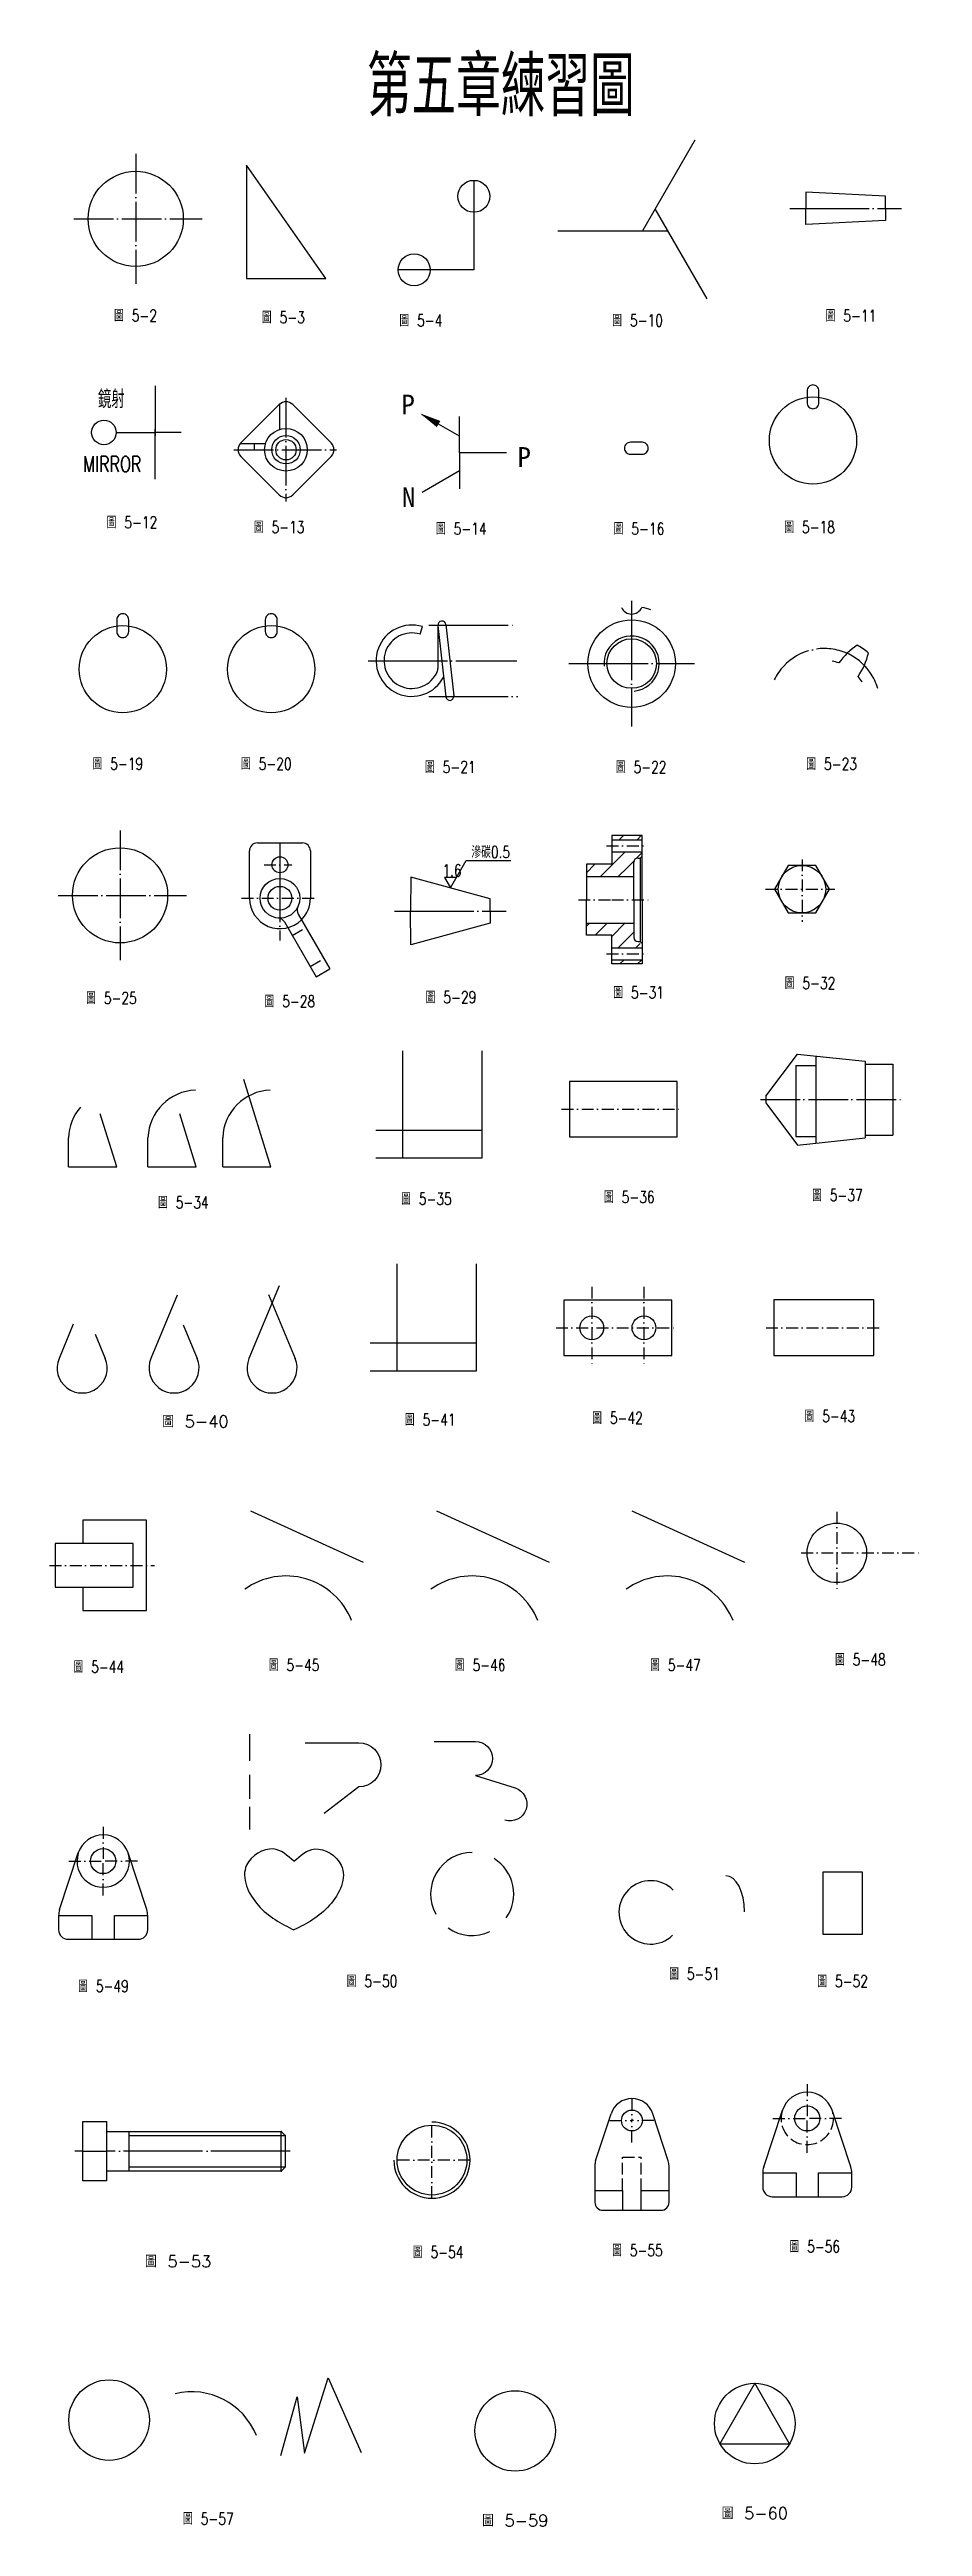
# Model space of a CAD drawing. Extents: x 68 to 288, y -114 to 511.
import ezdxf

# ---------------------------------------------------------------- set-up
doc = ezdxf.new("R2010")
doc.units = 0
for name, pattern in [('CEN3', [5, 3, -1, 0, -1]), ('CENT10', [12, 10, -1, 0, -1]), ('中心線', [22, 20, -1, 0, -1]), ('虛線', [4, 3, -1])]:
    doc.linetypes.add(name, pattern=pattern)
doc.layers.get('0').update_dxf_attribs({"color": 3, "linetype": 'CONTINUOUS'})
doc.layers.get('DEFPOINTS').update_dxf_attribs({"linetype": 'CONTINUOUS'})
for name, color, linetype in [('CENT10', 1, 'CENT10'), ('CENT3', 1, 'CEN3'), ('中心線', 1, '中心線'), ('文字', 6, 'CONTINUOUS'), ('虛線', 6, '虛線'), ('輪廓線', 7, 'CONTINUOUS')]:
    doc.layers.add(name, color=color, linetype=linetype)
doc.styles.add('CNS', font='txt.shx', dxfattribs={"width": 0.75, "height": 3, "bigfont": 'chineset.shx'})
doc.styles.add('CNS1', font='txt.shx', dxfattribs={"height": 3, "bigfont": 'chineset.shx'})
doc.styles.add('CNS75', font='txt.shx', dxfattribs={"width": 0.75, "height": 3, "bigfont": 'chineset.shx'})

msp = doc.modelspace()

# ---------------------------------------------------------------- linework, layer by layer
at = {"color": 7, "linetype": 'Continuous'}
for p, q in [((94.94, 425.99), (94.94, 413.44)), ((94.94, 402.52), (94.94, 415.07))]:
    msp.add_line(p, q, dxfattribs=at)
for p, q in [((211.98, 311.53), (213.04, 312.59)), ((216.47, 311.53), (217.53, 312.59)), ((169.4, 299.39), (173.4, 306.32)), ((173.4, 306.32), (184.61, 306.32)), ((207.24, 302.31), (213.47, 308.53)), ((214.02, 304.59), (215.61, 306.18)), ((216.34, 306.91), (217.74, 308.31)), ((170.9, 301.99), (167.9, 301.99)), ((167.9, 301.99), (169.4, 299.39)), ((203.67, 303.22), (205.8, 305.35)), ((211.73, 302.31), (214.02, 304.59)), ((203.67, 289.75), (204.42, 290.51)), ((205.87, 287.46), (208.91, 290.51)), ((210.06, 287.17), (213.4, 290.51)), ((211.67, 284.29), (215.61, 288.22)), ((212.1, 280.22), (213.16, 281.29)), ((216.16, 284.29), (217.26, 285.38)), ((216.59, 280.22), (217.65, 281.29)), ((146.32, 72.69), (137.58, 66))]:
    msp.add_line(p, q)
msp.add_lwpolyline([(175.73, 75.59), (185.68, 72.42, -1), (183.09, 64.28, 1)], format="xyb")
msp.add_lwpolyline([(246.13, -77.74), (237.34, -92.97), (254.92, -92.97)], close=True)
for centre, radius in [((260.81, 412.24), 11), ((86.79, 354.55), 11), ((124.22, 354.55), 11), ((86.1, 297.52), 12), ((258.04, 299.09), 6)]:
    msp.add_circle(centre, radius)
msp.add_arc((164.74, -21.45), 9.6, 180, 90)
msp.add_open_spline([(129.94, 53.92), (128.3, 55.38), (124.55, 58.74), (115.05, 52.75), (120.47, 41.46), (126.74, 38.22), (129.94, 36.62)], degree=3, knots=[0, 0, 0, 0, 6.079344, 13.923709, 24.46414, 35.375094, 35.375094, 35.375094, 35.375094])
at = {"layer": 'CENT10'}
for p, q in [((90.05, 484.5), (90.05, 451.78)), ((74.49, 468.14), (106.84, 468.14)), ((127.94, 423), (127.94, 396.83)), ((114.82, 409.91), (140.7, 409.91)), ((86.1, 313.88), (86.1, 281.16)), ((70.53, 297.52), (102.89, 297.52)), ((247.54, 246.01), (283.05, 246.01))]:
    msp.add_line(p, q, dxfattribs=at)
at = {"layer": 'CENT3'}
for p, q in [((208.78, 310.03), (219.02, 310.03)), ((258.04, 306.59), (258.04, 290.85)), ((122.41, 305.24), (129.41, 305.24)), ((116.73, 296.79), (135.08, 296.79)), ((201.67, 296.41), (210.06, 296.41)), ((210.06, 296.41), (219.74, 296.41)), ((248.81, 299.09), (266.3, 299.09)), ((208.78, 282.79), (219.02, 282.79)), ((197.41, 243.59), (227.98, 243.59)), ((205.03, 198.83), (205.03, 178.5)), ((218.2, 198.83), (218.2, 178.5)), ((196.03, 188.46), (226.61, 188.46)), ((248.97, 188.49), (277.55, 188.49)), ((266.83, 142.06), (266.83, 121.73)), ((257.83, 131.69), (288.41, 131.69)), ((68.33, 128.54), (94.76, 128.54)), ((81.85, 62.6), (81.85, 53.96)), ((73.21, 53.96), (81.85, 53.96)), ((90.49, 53.96), (81.85, 53.96)), ((81.85, 45.32), (81.85, 53.96)), ((215.16, -5.93), (215.16, -11.46)), ((259.36, -2.3), (259.36, -10.94)), ((164.74, -31.05), (164.74, -11.85)), ((209.63, -11.46), (215.16, -11.46)), ((215.16, -17), (215.16, -11.46)), ((220.69, -11.46), (215.16, -11.46)), ((250.72, -10.94), (259.36, -10.94)), ((268, -10.94), (259.36, -10.94)), ((259.36, -19.58), (259.36, -10.94)), ((174.34, -21.45), (155.14, -21.45))]:
    msp.add_line(p, q, dxfattribs=at)
at = {"layer": 'DEFPOINTS', "color": 7, "linetype": 'ByBlock'}
for p in [(76.73, -11.7), (82.73, -11.7)]:
    msp.add_point(p, dxfattribs=at)
at = {"layer": 'DEFPOINTS', "color": 0, "linetype": 'ByBlock'}
for p in [(76.73, -11.7), (76.73, -11.7), (88.36, -14.2), (76.73, -26.7)]:
    msp.add_point(p, dxfattribs=at)
at = {"layer": '中心線'}
for p, q in [((254.98, 470.78), (283.09, 470.78)), ((215.08, 371.82), (215.08, 340.14)), ((163.98, 365.7), (185.26, 365.7)), ((148.66, 356.7), (186.14, 356.7)), ((199.24, 355.98), (230.92, 355.98)), ((163.98, 347.7), (186.39, 347.7)), ((126.41, 310.75), (126.41, 286.12)), ((155.33, 293.56), (183.44, 293.56))]:
    msp.add_line(p, q, dxfattribs=at)
at = {"layer": '中心線', "color": 1}
for p, q in [((76.73, -19.2), (74.7, -19.2)), ((129.03, -19.2), (82.73, -19.2))]:
    msp.add_line(p, q, dxfattribs=at)
msp.add_arc((263.66, 345.74), 14.04, 16.44812, 154.19182, dxfattribs=at)
at = {"layer": '虛線'}
for p, q in [((129.53, 287.38), (133, 289.38)), ((134.03, 279.58), (137.5, 281.58)), ((212.81, -29.1), (212.81, -20.7)), ((212.81, -20.7), (217.51, -20.7)), ((217.51, -29.1), (217.51, -20.7))]:
    msp.add_line(p, q, dxfattribs=at)
msp.add_arc((259.36, -10.94), 6.6, 161.73254, 18.26746, dxfattribs=at)
at = {"layer": '輪廓線'}
for p, q in [((231, 487.95), (217.83, 465.13)), ((138.01, 453.1), (118, 481.68)), ((118, 481.68), (118, 453.1)), ((175.31, 477.85), (175.31, 455.26)), ((279.09, 473.87), (258.98, 474.87)), ((258.98, 474.87), (258.98, 470.78)), ((234.15, 447.95), (221.03, 470.67)), ((258.98, 466.69), (258.98, 470.78)), ((279.09, 470.78), (279.09, 473.87)), ((279.09, 470.78), (279.09, 467.69)), ((196.45, 465.13), (224.23, 465.13)), ((279.09, 467.69), (258.98, 466.69)), ((118, 453.1), (138.01, 453.1)), ((175.31, 455.26), (156.23, 455.26)), ((126.34, 421.4), (126.34, 415.05)), ((171.72, 413.29), (162.31, 418.72)), ((171.72, 409.14), (171.72, 418.27)), ((116.46, 411.51), (122.81, 411.51)), ((119.89, 411.51), (119.89, 409.91)), ((183.55, 409.14), (171.72, 409.14)), ((183.55, 409.14), (171.72, 409.14)), ((171.72, 409.14), (171.72, 400.02)), ((171.72, 404.58), (162.31, 399.15)), ((161.73, 363.38), (162.32, 365.29)), ((166.25, 365.7), (166.25, 354.71)), ((166.25, 365.59), (168.25, 347.59)), ((168.24, 365.81), (170.24, 347.81)), ((217.74, 312.59), (210.06, 312.59)), ((210.06, 312.59), (210.06, 305.35)), ((217.74, 296.41), (217.74, 312.59)), ((118.73, 296.79), (118.73, 308.75)), ((120.73, 310.75), (132.08, 310.75)), ((134.08, 308.75), (134.08, 296.79)), ((210.06, 311.53), (217.74, 311.53)), ((210.06, 308.53), (217.74, 308.53)), ((216.61, 306.91), (216.74, 306.91)), ((216.74, 306.91), (217.24, 306.91)), ((217.24, 306.91), (217.74, 307.41)), ((217.24, 306.91), (217.24, 285.9)), ((159.42, 302.11), (159.33, 293.56)), ((179.44, 296.65), (159.42, 302.11)), ((203.67, 305.35), (203.67, 296.41)), ((210.06, 305.35), (203.67, 305.35)), ((203.67, 302.31), (215.61, 302.31)), ((215.61, 296.41), (215.61, 305.91)), ((179.44, 293.56), (179.44, 296.65)), ((203.67, 287.46), (203.67, 296.41)), ((215.61, 296.41), (215.61, 286.9)), ((217.74, 296.41), (217.74, 280.22)), ((127.55, 290.82), (135.53, 276.98)), ((131.01, 292.82), (139, 278.98)), ((159.42, 285.02), (159.33, 293.56)), ((179.44, 290.47), (159.42, 285.02)), ((179.44, 293.56), (179.44, 290.47)), ((203.67, 290.51), (215.61, 290.51)), ((210.06, 287.46), (203.67, 287.46)), ((210.06, 280.22), (210.06, 287.46)), ((210.06, 284.29), (217.74, 284.29)), ((210.06, 281.29), (217.74, 281.29)), ((216.61, 285.9), (216.74, 285.9)), ((216.74, 285.9), (217.24, 285.9)), ((217.24, 285.9), (217.74, 285.4)), ((135.53, 276.98), (139, 278.98)), ((217.74, 280.22), (210.06, 280.22)), ((157.41, 231.32), (157.41, 258.29)), ((177.41, 231.32), (177.41, 258.29)), ((248.94, 246.86), (256.94, 257.48)), ((256.94, 257.48), (273.94, 255.69)), ((261.5, 257.09), (261.5, 234.94)), ((124.15, 229.07), (117.3, 251.06)), ((256.5, 254.62), (261.5, 254.62)), ((256.5, 254.62), (256.5, 236.74)), ((273.94, 255.69), (273.94, 236.34)), ((273.94, 254.96), (280.94, 254.96)), ((280.94, 254.96), (280.94, 237.07)), ((248.94, 246.86), (248.94, 245.17)), ((248.94, 245.17), (256.94, 234.55)), ((85.25, 229.07), (81.11, 242.4)), ((105.29, 229.07), (101.15, 242.4)), ((150.56, 238.32), (177.41, 238.32)), ((73.09, 229.07), (73.09, 236.4)), ((93.13, 229.07), (93.13, 236.4)), ((111.99, 229.07), (111.99, 236.4)), ((150.56, 231.32), (177.41, 231.32)), ((256.5, 236.74), (261.5, 236.74)), ((256.94, 234.55), (273.94, 236.34)), ((273.94, 237.07), (280.94, 237.07)), ((73.09, 229.07), (85.25, 229.07)), ((93.13, 229.07), (105.29, 229.07)), ((111.99, 229.07), (124.15, 229.07)), ((156, 177.64), (156, 204.61)), ((176, 177.64), (176, 204.61)), ((100.53, 196.7), (93.89, 180.76)), ((126.23, 199.07), (118.6, 180.76)), ((123.55, 196.85), (130.25, 180.76)), ((74.3, 189.35), (70.73, 180.76)), ((102.02, 189.2), (105.53, 180.76)), ((79.83, 186.86), (82.37, 180.76)), ((149.14, 184.64), (176, 184.64)), ((149.14, 177.64), (176, 177.64)), ((92.76, 139.91), (76.69, 139.91)), ((76.69, 139.91), (76.69, 134.05)), ((92.76, 117.18), (92.76, 139.91)), ((118.98, 142.27), (147.37, 129.34)), ((165.9, 142.27), (194.28, 129.34)), ((215.14, 142.27), (243.52, 129.34)), ((76.69, 123.04), (76.69, 117.18)), ((76.69, 117.18), (92.76, 117.18)), ((118.86, 79.29), (118.86, 85.99)), ((118.86, 69.65), (118.86, 75.7)), ((118.86, 61.97), (118.86, 67.69)), ((70.86, 41.73), (75.58, 56.03)), ((92.83, 41.73), (88.11, 56.03)), ((273.31, 51.18), (263.31, 51.18)), ((263.31, 51.18), (263.31, 35.54)), ((273.31, 35.54), (273.31, 51.18)), ((70.62, 40.24), (79.02, 40.24)), ((70.62, 40.24), (70.62, 36.64)), ((79.02, 40.24), (79.02, 34.24)), ((84.67, 40.24), (93.07, 40.24)), ((84.67, 34.24), (84.67, 40.24)), ((93.07, 36.64), (93.07, 40.24)), ((73.02, 34.24), (90.67, 34.24)), ((263.31, 35.54), (273.31, 35.54)), ((206, -21.65), (209.9, -9.74)), ((224.32, -21.65), (220.42, -9.74)), ((248.38, -23.17), (253.1, -8.88)), ((270.35, -23.17), (265.63, -8.88)), ((205.81, -22.9), (205.81, -32.1)), ((224.51, -32.1), (224.51, -22.9)), ((248.14, -24.67), (256.54, -24.67)), ((248.14, -24.67), (248.14, -28.27)), ((256.54, -24.67), (256.54, -30.67)), ((262.19, -24.67), (270.59, -24.67)), ((262.19, -30.67), (262.19, -24.67)), ((270.59, -28.27), (270.59, -24.67)), ((205.81, -29.1), (212.81, -29.1)), ((212.81, -29.1), (212.81, -34.1)), ((217.51, -34.1), (217.51, -29.1)), ((217.51, -29.1), (224.51, -29.1)), ((250.54, -30.67), (268.19, -30.67)), ((207.81, -34.1), (222.51, -34.1)), ((126.61, -95.9), (130.78, -81.18)), ((130.78, -81.18), (132.59, -95.35)), ((132.59, -95.35), (138.57, -76.32)), ((138.57, -76.32), (146.91, -95.21))]:
    msp.add_line(p, q, dxfattribs=at)
at = {"layer": '輪廓線', "linetype": 'Continuous'}
for p in [(85.12, 414.26), (101.55, 414.26)]:
    msp.add_line(p, (94.94, 414.26), dxfattribs=at)
at = {"layer": '輪廓線', "color": 0}
for p, q in [((76.73, -26.7), (76.73, -11.7)), ((76.73, -11.7), (82.73, -11.7)), ((82.73, -26.7), (82.73, -11.7)), ((82.73, -14.2), (126.73, -14.2)), ((88.36, -24.2), (88.36, -14.2)), ((126.73, -24.2), (126.73, -14.2)), ((126.73, -14.2), (127.73, -15.2)), ((127.73, -15.2), (127.73, -23.2)), ((76.73, -19.2), (82.73, -19.2)), ((126.73, -24.2), (82.73, -24.2)), ((126.73, -24.2), (127.73, -23.2)), ((82.73, -26.7), (76.73, -26.7))]:
    msp.add_line(p, q, dxfattribs=at)
at = {"layer": '輪廓線', "color": 3}
for p, q in [((88.36, -15.2), (127.73, -15.2)), ((127.73, -23.2), (88.36, -23.2))]:
    msp.add_line(p, q, dxfattribs=at)
at = {"layer": '輪廓線'}
for points in [[(260.81, 420.24, 0.414214), (262.31, 421.74), (262.31, 424.74, 0.414214), (260.81, 426.24), (260.81, 426.24, 0.414214), (259.31, 424.74), (259.31, 421.74, 0.414214), (260.81, 420.24)], [(126.25, 421.3), (116.55, 411.61, 0.414214), (116.55, 408.22), (126.25, 398.52, 0.414214), (129.64, 398.52), (139.33, 408.22, 0.414214), (139.33, 411.61), (129.64, 421.3, 0.414214)], [(219.29, 410.29, 0.414214), (217.79, 411.79), (214.79, 411.79, 0.414214), (213.29, 410.29), (213.29, 410.29, 0.414214), (214.79, 408.79), (217.79, 408.79, 0.414214), (219.29, 410.29)], [(86.79, 362.55, 0.414214), (88.29, 364.05), (88.29, 367.05, 0.414214), (86.79, 368.55), (86.79, 368.55, 0.414214), (85.29, 367.05), (85.29, 364.05, 0.414214), (86.79, 362.55)], [(124.22, 362.55, 0.414214), (125.72, 364.05), (125.72, 367.05, 0.414214), (124.22, 368.55), (124.22, 368.55, 0.414214), (122.72, 367.05), (122.72, 364.05, 0.414214), (124.22, 362.55)]]:
    msp.add_lwpolyline(points, format="xyb", close=True, dxfattribs=at)
for points in [[(254.57, 305.09), (251.11, 299.09), (254.57, 293.09), (261.5, 293.09), (264.97, 299.09), (261.5, 305.09)], [(199.41, 236.59), (226.57, 236.59), (226.57, 250.59), (199.41, 250.59)], [(198.03, 181.46), (225.2, 181.46), (225.2, 195.46), (198.03, 195.46)], [(250.97, 181.49), (276.14, 181.49), (276.14, 195.49), (250.97, 195.49)], [(69.73, 123.04), (89.38, 123.04), (89.38, 134.05), (69.73, 134.05)]]:
    msp.add_lwpolyline(points, close=True, dxfattribs=at)
for points in [[(132.76, 83.79), (146.32, 83.79, -1), (146.32, 72.69, 1)], [(165.29, 84.13), (175.73, 84.13, -1), (175.73, 75.59, 1)]]:
    msp.add_lwpolyline(points, format="xyb", dxfattribs=at)
for centre, radius in [((90.05, 468.14), 12), ((90.05, 468.14), 12), ((175.31, 473.82), 4.03), ((160.26, 455.26), 4.03), ((127.94, 409.91), 5.38), ((127.94, 409.91), 3.58), ((127.94, 409.91), 2.56), ((126.41, 305.24), 2), ((126.41, 296.79), 5), ((126.41, 296.79), 3), ((205.03, 188.46), 3), ((218.2, 188.46), 3), ((266.83, 131.69), 7.5), ((81.85, 53.96), 3.16), ((215.16, -11.46), 2.63), ((259.36, -10.94), 3.16), ((164.74, -21.45), 8.8), ((83.34, -87.01), 10.15), ((185.72, -89.74), 10.15), ((246.13, -87.89), 10.15)]:
    msp.add_circle(centre, radius, dxfattribs=at)
at = {"layer": '輪廓線', "linetype": 'Continuous'}
msp.add_circle((82.03, 414.26), 3.09, dxfattribs=at)
at = {"layer": '輪廓線', "color": 0}
for radius in [11.04, 6.24]:
    msp.add_circle((215.08, 355.98), radius, dxfattribs=at)
for centre, radius, start, end in [((215.08, 371.24), 2.78, 203.01238, 336.98762), ((215.08, 355.98), 14.4, 70.22397, 79.77603), ((263.66, 345.74), 11.04, 70.52643, 79.47357), ((263.66, 345.74), 17.04, 49.20262, 60.79738), ((263.66, 345.74), 11.04, 30.52643, 39.47357)]:
    msp.add_arc(centre, radius, start, end, dxfattribs=at)
at = {"layer": '輪廓線'}
for centre, radius, start, end in [((159.66, 356.7), 9, 72.79742, 333.21284), ((159.66, 356.7), 7, 72.79742, 336.62555), ((167.25, 365.7), 1, 6.34019, 186.34019), ((281.41, 346.19), 17.23, 123.18468, 144.70445), ((258.02, 362.57), 17.23, 325.29555, 346.81532), ((164.25, 354.71), 2, 336.62555, 0), ((169.25, 347.7), 1, 186.34019, 6.34019), ((120.73, 308.75), 2, 90, 180), ((132.08, 308.75), 2, 0, 90), ((216.61, 305.91), 1, 90, 180), ((126.41, 296.79), 7.67, 180, 315.10971), ((132.74, 293.82), 2, 154.8499, 210), ((126.41, 296.79), 7.67, 315.10971, 0), ((125.81, 289.82), 2, 30, 85.1501), ((216.61, 286.9), 1, 180, 270), ((85.63, 235.89), 12.55, 139.12025, 177.659), ((105.67, 235.89), 12.55, 92.60206, 177.659), ((124.52, 235.89), 12.55, 92.60206, 177.659), ((76.55, 178.33), 6.31, 157.38865, 22.61135), ((99.71, 178.33), 6.31, 157.38865, 22.61135), ((124.43, 178.33), 6.31, 157.38865, 22.61135), ((127.95, 108.1), 17.78, 21.50025, 125.82776), ((174.87, 108.1), 17.78, 21.50025, 125.82776), ((224.11, 108.1), 17.78, 21.50025, 125.82776), ((81.85, 53.96), 6.6, 18.26746, 161.73254), ((81.85, 53.96), 6.6, 161.73254, 18.26746), ((174.89, 45.67), 10.48, 90, 209.01468), ((174.89, 45.67), 10.48, 324.85584, 58.30338), ((219.89, 41.03), 8, 44.5424, 313.79155), ((75.42, 40.24), 4.8, 161.88512, 180), ((75.42, 40.24), 4.8, 161.88512, 180), ((75.42, 40.24), 4.8, 161.88512, 180), ((88.27, 40.24), 4.8, 0, 18.11488), ((88.27, 40.24), 4.8, 0, 18.11488), ((88.27, 40.24), 4.8, 0, 18.11488), ((88.27, 40.24), 4.8, 0, 18.11488), ((73.02, 36.64), 2.4, 180, 270), ((90.67, 36.64), 2.4, 270, 0), ((174.89, 45.67), 10.48, 234.69491, 295.16299), ((215.16, -11.46), 5.53, 18.11488, 161.88512), ((259.36, -10.94), 6.6, 18.26746, 161.73254), ((209.81, -22.9), 4, 161.88512, 180), ((209.81, -22.9), 4, 161.88512, 180), ((209.81, -22.9), 4, 161.88512, 180), ((220.51, -22.9), 4, 0, 18.11488), ((220.51, -22.9), 4, 0, 18.11488), ((220.51, -22.9), 4, 0, 18.11488), ((220.51, -22.9), 4, 0, 18.11488), ((252.94, -24.67), 4.8, 161.88512, 180), ((252.94, -24.67), 4.8, 161.88512, 180), ((252.94, -24.67), 4.8, 161.88512, 180), ((265.79, -24.67), 4.8, 0, 18.11488), ((265.79, -24.67), 4.8, 0, 18.11488), ((265.79, -24.67), 4.8, 0, 18.11488), ((265.79, -24.67), 4.8, 0, 18.11488), ((250.54, -28.27), 2.4, 180, 270), ((268.19, -28.27), 2.4, 270, 0), ((207.81, -32.1), 2, 180, 270), ((222.51, -32.1), 2, 270, 0), ((104.12, -97.52), 17.65, 22.02347, 103.38119)]:
    msp.add_arc(centre, radius, start, end, dxfattribs=at)
at = {"layer": '輪廓線', "color": 3}
msp.add_arc((215.08, 355.98), 6.96, 275.5835, 185.6958, dxfattribs=at)
at = {"layer": '輪廓線'}
msp.add_ellipse((238.84, 41.18), major_axis=(0, 9.11), ratio=0.516555, start_param=4.712389, end_param=6.283185, dxfattribs=at)
msp.add_open_spline([(129.94, 53.92), (131.58, 55.38), (135.33, 58.74), (144.84, 52.75), (139.41, 41.46), (133.15, 38.22), (129.94, 36.62)], degree=3, knots=[0, 0, 0, 0, 6.079344, 13.923709, 24.46414, 35.375094, 35.375094, 35.375094, 35.375094], dxfattribs=at)
at = {"layer": '輪廓線', "color": 2, "linetype": 'ByBlock'}
for p in [(126.73, -14.2), (126.73, -14.2), (127.73, -15.2), (127.73, -15.2), (126.73, -24.2)]:
    msp.add_point(p, dxfattribs=at)
at = {"layer": '輪廓線'}
msp.add_solid([(166.86, 417.17), (165.96, 415.61), (161.73, 419.08)], dxfattribs=at)

# ---------------------------------------------------------------- texts
at = {"style": 'CNS75', "width": 0.75}
for s, p in [('滲碳0.5', (174.67, 306.95)), ('1.6', (167.39, 302.3))]:
    msp.add_text(s, height=3, dxfattribs=at).set_placement(p)
at = {"layer": '文字', "style": 'CNS', "width": 0.75}
for s, height, p in [('鏡射', 4.5, (80.53, 420.42)), ('MIRROR', 3.9, (76.83, 404.35))]:
    msp.add_text(s, height=height, dxfattribs=at).set_placement(p)
at = {"layer": '文字'}
for s, p in [('P', (157.03, 418.81)), ('P', (186.3, 405.58)), ('N', (157.17, 395.45))]:
    msp.add_text(s, height=5, dxfattribs=at).set_placement(p)
at = {"layer": '輪廓線', "style": 'CNS', "width": 0.75}
for s, height, p in [('第五章練習圖', 15, (148.36, 494.03)), ('圖 5-2', 3, (84.58, 442.26)), ('圖 5-3', 3, (121.85, 441.81)), ('圖 5-4', 3, (156.52, 441.01)), ('圖 5-10', 3, (210.18, 441.01)), ('圖 5-11', 3, (264, 442.21)), ('圖 5-12', 3, (82.7, 390.09)), ('圖 5-13', 3, (119.82, 388.89)), ('圖 5-14', 3, (165.73, 388.49)), ('圖 5-16', 3, (210.55, 388.49)), ('圖 5-18', 3, (253.55, 388.89)), ('圖 5-19', 3, (79.14, 329.21)), ('圖 5-20', 3, (116.57, 329.21)), ('圖 5-21', 3, (162.98, 328.39)), ('圖 5-22', 3, (211.09, 328.38)), ('圖 5-23', 3, (259.11, 329.17)), ('圖 5-32', 3, (253.67, 273.9)), ('圖 5-25', 3, (77.54, 270.13)), ('圖 5-28', 3, (122.51, 269.31)), ('圖 5-29', 3, (163.15, 270.33)), ('圖 5-31', 3, (210.44, 271.51)), ('圖 5-34', 3, (95.67, 218.57)), ('圖 5-35', 3, (156.95, 219.49)), ('圖 5-36', 3, (208.09, 219.95)), ('圖 5-37', 3, (260.57, 220.39)), ('圖 5-41', 3, (157.9, 163.79)), ('圖 5-42', 3, (205.13, 164.24)), ('圖 5-43', 3, (258.66, 164.69)), ('圖 5-48', 3, (266.36, 103.29)), ('圖 5-44', 3, (74.34, 101.46)), ('圖 5-45', 3, (123.59, 101.91)), ('圖 5-46', 3, (170.5, 101.91)), ('圖 5-47', 3, (219.74, 101.91)), ('圖 5-50', 3, (143.24, 22.2)), ('圖 5-51', 3, (224.54, 24.02)), ('圖 5-52', 3, (261.88, 22.16)), ('圖 5-49', 3, (75.52, 20.93)), ('圖 5-54', 3, (159.9, -46.16)), ('圖 5-55', 3, (210.15, -45.69)), ('圖 5-56', 3, (254.86, -44.74)), ('圖 5-57', 3, (101.97, -113.39))]:
    msp.add_text(s, height=height, dxfattribs=at).set_placement(p)
at = {"layer": '輪廓線'}
for s, style, p in [('圖 5-40', 'CNS1', (96.73, 163.34)), ('圖 5-53', 'CNS1', (92.39, -48.48)), ('圖 5-59', 'CNS', (177.37, -113.84)), ('圖 5-60', 'CNS', (237.78, -111.99))]:
    msp.add_text(s, height=3, dxfattribs=dict(at, style=style)).set_placement(p)

doc.saveas('drawing.dxf')
